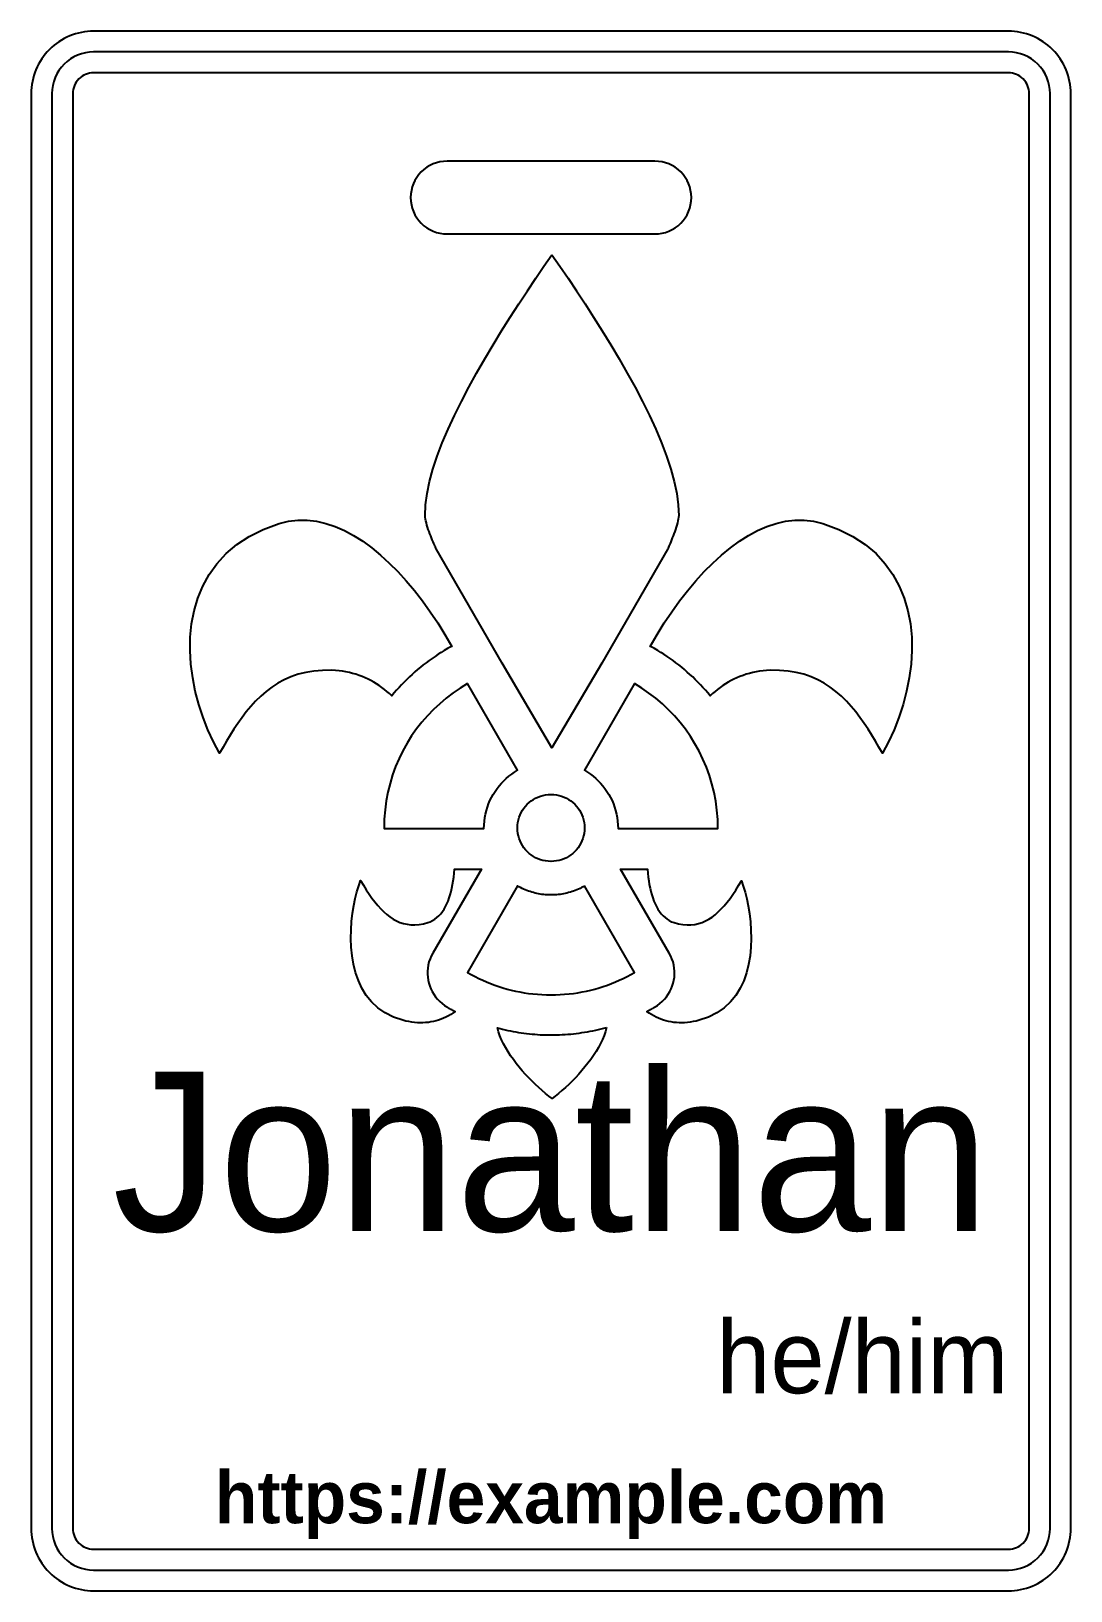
# Model space of a CAD drawing. Header units: metres. Extents: x 0 to 50, y 0 to 75.
import ezdxf
from ezdxf.enums import TextEntityAlignment as Align

# ---------------------------------------------------------------- set-up
doc = ezdxf.new("R2010")
doc.units = ezdxf.units.M
doc.layers.add('CUT', color=1, linetype='Continuous')
doc.layers.add('ETCH', color=5, linetype='Continuous')
doc.styles.add('Ubuntu', font='Ubuntu-R.ttf')
doc.styles.add('UbuntuBold', font='Ubuntu-Bold.ttf')

msp = doc.modelspace()

# ---------------------------------------------------------------- linework, layer by layer
at = {"layer": 'CUT'}
for points in [[(3, 0), (47, 0, 0.414214), (50, 3), (50, 72, 0.414214), (47, 75), (3, 75, 0.414214), (0, 72), (0, 3, 0.414214)], [(20, 65.25), (30, 65.25, 0.414214), (31.75, 67), (31.75, 67, 0.414214), (30, 68.75), (20, 68.75, 0.414214), (18.25, 67), (18.25, 67, 0.414214)]]:
    msp.add_lwpolyline(points, format="xyb", close=True, dxfattribs=at)
at = {"layer": 'ETCH'}
for points in [[(3, 1), (47, 1, 0.414214), (49, 3), (49, 72, 0.414214), (47, 74), (3, 74, 0.414214), (1, 72), (1, 3, 0.414214)], [(3, 2), (47, 2, 0.414214), (48, 3), (48, 72, 0.414214), (47, 73), (3, 73, 0.414214), (2, 72), (2, 3, 0.414214)]]:
    msp.add_lwpolyline(points, format="xyb", close=True, dxfattribs=at)
for points in [[(25.044, 64.25), (25.424, 63.696), (25.819, 63.116), (26.224, 62.511), (26.636, 61.885), (27.051, 61.242), (27.465, 60.585), (27.875, 59.917), (28.277, 59.241), (28.667, 58.56), (29.042, 57.878), (29.398, 57.198), (29.732, 56.524), (30.038, 55.857), (30.315, 55.203), (30.559, 54.563), (30.764, 53.942), (30.929, 53.341), (31.049, 52.766), (31.121, 52.218), (31.141, 51.702), (31.136, 51.625), (31.124, 51.54), (31.106, 51.449), (31.083, 51.352), (31.055, 51.251), (31.024, 51.146), (30.989, 51.041), (30.952, 50.935), (30.914, 50.83), (30.874, 50.728), (30.835, 50.629), (30.797, 50.535), (30.76, 50.447), (30.726, 50.367), (30.695, 50.295), (30.667, 50.234), (30.645, 50.184), (30.628, 50.146), (30.617, 50.123), (30.613, 50.115), (27.437, 44.613), (25.044, 40.544), (22.651, 44.613), (19.474, 50.115), (19.471, 50.123), (19.46, 50.146), (19.443, 50.184), (19.42, 50.234), (19.393, 50.295), (19.362, 50.367), (19.328, 50.447), (19.291, 50.535), (19.253, 50.629), (19.213, 50.728), (19.174, 50.83), (19.136, 50.935), (19.099, 51.041), (19.064, 51.146), (19.033, 51.251), (19.005, 51.352), (18.981, 51.449), (18.964, 51.54), (18.952, 51.625), (18.947, 51.702), (18.967, 52.218), (19.038, 52.766), (19.158, 53.341), (19.323, 53.942), (19.529, 54.563), (19.772, 55.203), (20.049, 55.857), (20.356, 56.524), (20.69, 57.198), (21.046, 57.878), (21.421, 58.56), (21.811, 59.241), (22.213, 59.917), (22.623, 60.585), (23.037, 61.242), (23.452, 61.885), (23.864, 62.511), (24.269, 63.116), (24.663, 63.696), (25.044, 64.25), (25.044, 64.25)], [(20.232, 45.418), (20.221, 45.413), (20.21, 45.408), (20.2, 45.403), (20.189, 45.398), (20.178, 45.394), (20.168, 45.389), (20.157, 45.383), (20.147, 45.378), (20.136, 45.373), (20.125, 45.368), (20.115, 45.363), (20.104, 45.357), (20.094, 45.352), (20.083, 45.346), (20.073, 45.341), (20.062, 45.335), (20.052, 45.329), (20.041, 45.324), (20.031, 45.318), (20.021, 45.312), (19.868, 45.222), (19.717, 45.13), (19.569, 45.034), (19.422, 44.937), (19.277, 44.837), (19.134, 44.734), (18.992, 44.629), (18.853, 44.522), (18.716, 44.412), (18.58, 44.299), (18.447, 44.185), (18.316, 44.067), (18.187, 43.948), (18.06, 43.826), (17.935, 43.702), (17.812, 43.575), (17.691, 43.446), (17.572, 43.315), (17.456, 43.181), (17.341, 43.045), (17.226, 43.151), (17.108, 43.252), (16.987, 43.35), (16.863, 43.443), (16.737, 43.532), (16.607, 43.616), (16.475, 43.696), (16.339, 43.772), (16.201, 43.842), (16.059, 43.907), (15.914, 43.968), (15.766, 44.023), (15.614, 44.073), (15.459, 44.118), (15.301, 44.157), (15.139, 44.19), (14.974, 44.218), (14.805, 44.24), (14.633, 44.255), (14.456, 44.265), (14.016, 44.264), (13.6, 44.231), (13.209, 44.167), (12.84, 44.073), (12.492, 43.953), (12.165, 43.808), (11.858, 43.641), (11.568, 43.452), (11.295, 43.245), (11.037, 43.02), (10.794, 42.781), (10.564, 42.529), (10.347, 42.266), (10.14, 41.994), (9.942, 41.715), (9.753, 41.431), (9.572, 41.145), (9.396, 40.858), (9.226, 40.571), (9.059, 40.288), (8.766, 40.832), (8.5, 41.405), (8.264, 42.004), (8.061, 42.624), (7.894, 43.26), (7.767, 43.906), (7.682, 44.558), (7.643, 45.211), (7.653, 45.86), (7.715, 46.499), (7.833, 47.125), (8.01, 47.733), (8.249, 48.316), (8.553, 48.871), (8.926, 49.392), (9.37, 49.875), (9.889, 50.314), (10.486, 50.705), (11.164, 51.043), (11.927, 51.323), (12.373, 51.431), (12.822, 51.484), (13.271, 51.483), (13.721, 51.43), (14.17, 51.328), (14.618, 51.179), (15.064, 50.986), (15.506, 50.75), (15.944, 50.474), (16.377, 50.159), (16.804, 49.809), (17.224, 49.425), (17.636, 49.01), (18.04, 48.566), (18.434, 48.096), (18.818, 47.6), (19.191, 47.082), (19.551, 46.545), (19.899, 45.989), (20.232, 45.418), (20.232, 45.418)], [(40.94, 40.288), (40.773, 40.571), (40.603, 40.858), (40.427, 41.145), (40.246, 41.431), (40.057, 41.715), (39.86, 41.994), (39.653, 42.266), (39.436, 42.529), (39.206, 42.781), (38.964, 43.02), (38.706, 43.245), (38.434, 43.452), (38.144, 43.641), (37.836, 43.808), (37.51, 43.953), (37.162, 44.073), (36.794, 44.167), (36.402, 44.231), (35.987, 44.264), (35.546, 44.265), (35.37, 44.255), (35.197, 44.24), (35.028, 44.218), (34.863, 44.19), (34.701, 44.157), (34.543, 44.118), (34.388, 44.073), (34.236, 44.023), (34.088, 43.968), (33.943, 43.907), (33.801, 43.842), (33.663, 43.771), (33.527, 43.696), (33.395, 43.616), (33.265, 43.532), (33.138, 43.443), (33.015, 43.35), (32.894, 43.252), (32.775, 43.15), (32.66, 43.045), (32.545, 43.181), (32.429, 43.314), (32.31, 43.445), (32.189, 43.574), (32.066, 43.701), (31.941, 43.825), (31.814, 43.947), (31.685, 44.067), (31.554, 44.184), (31.421, 44.299), (31.285, 44.411), (31.148, 44.521), (31.009, 44.628), (30.868, 44.733), (30.725, 44.836), (30.58, 44.936), (30.433, 45.034), (30.285, 45.129), (30.134, 45.221), (29.982, 45.311), (29.971, 45.317), (29.961, 45.323), (29.95, 45.329), (29.94, 45.335), (29.929, 45.34), (29.918, 45.346), (29.908, 45.352), (29.897, 45.357), (29.886, 45.363), (29.876, 45.368), (29.865, 45.373), (29.854, 45.378), (29.843, 45.384), (29.833, 45.389), (29.822, 45.394), (29.811, 45.398), (29.8, 45.403), (29.789, 45.408), (29.778, 45.412), (29.767, 45.417), (30.101, 45.988), (30.448, 46.544), (30.809, 47.082), (31.182, 47.6), (31.566, 48.095), (31.96, 48.566), (32.365, 49.01), (32.777, 49.425), (33.198, 49.809), (33.625, 50.159), (34.058, 50.473), (34.496, 50.75), (34.939, 50.986), (35.384, 51.179), (35.832, 51.328), (36.281, 51.43), (36.731, 51.483), (37.181, 51.484), (37.629, 51.431), (38.075, 51.323), (38.838, 51.043), (39.517, 50.705), (40.114, 50.314), (40.632, 49.875), (41.076, 49.392), (41.448, 48.871), (41.752, 48.316), (41.991, 47.733), (42.167, 47.125), (42.285, 46.499), (42.347, 45.86), (42.357, 45.211), (42.318, 44.558), (42.233, 43.906), (42.105, 43.26), (41.938, 42.624), (41.735, 42.004), (41.499, 41.405), (41.233, 40.832), (40.94, 40.288), (40.94, 40.288)], [(20.986, 43.626), (20.632, 43.41), (20.29, 43.176), (19.961, 42.926), (19.646, 42.66), (19.346, 42.379), (19.06, 42.082), (18.79, 41.772), (18.536, 41.447), (18.298, 41.11), (18.078, 40.759), (17.876, 40.396), (17.693, 40.021), (17.529, 39.635), (17.384, 39.238), (17.261, 38.83), (17.158, 38.413), (17.077, 37.987), (17.018, 37.551), (16.983, 37.108), (16.971, 36.656), (21.776, 36.656), (21.781, 36.835), (21.795, 37.011), (21.818, 37.185), (21.851, 37.355), (21.892, 37.522), (21.942, 37.685), (22, 37.845), (22.066, 38), (22.139, 38.151), (22.221, 38.298), (22.309, 38.44), (22.404, 38.576), (22.506, 38.708), (22.615, 38.833), (22.73, 38.953), (22.85, 39.067), (22.977, 39.175), (23.109, 39.276), (23.246, 39.37), (23.388, 39.457), (20.986, 43.626), (20.986, 43.626)], [(29.016, 43.626), (26.612, 39.457), (26.755, 39.369), (26.892, 39.275), (27.024, 39.174), (27.15, 39.067), (27.271, 38.953), (27.386, 38.833), (27.494, 38.707), (27.596, 38.576), (27.691, 38.44), (27.78, 38.298), (27.861, 38.151), (27.935, 38), (28.001, 37.845), (28.058, 37.685), (28.108, 37.522), (28.149, 37.355), (28.182, 37.185), (28.205, 37.011), (28.22, 36.835), (28.225, 36.656), (33.03, 36.656), (33.018, 37.099), (32.982, 37.536), (32.923, 37.966), (32.843, 38.389), (32.74, 38.804), (32.616, 39.21), (32.472, 39.607), (32.308, 39.993), (32.125, 40.37), (31.923, 40.735), (31.703, 41.088), (31.465, 41.429), (31.211, 41.756), (30.941, 42.07), (30.655, 42.369), (30.355, 42.654), (30.04, 42.922), (29.711, 43.174), (29.37, 43.409), (29.016, 43.626), (29.016, 43.626)], [(25, 35.075), (24.868, 35.081), (24.739, 35.097), (24.613, 35.122), (24.491, 35.158), (24.373, 35.202), (24.259, 35.255), (24.151, 35.317), (24.048, 35.387), (23.951, 35.464), (23.86, 35.548), (23.776, 35.638), (23.699, 35.736), (23.63, 35.838), (23.568, 35.947), (23.515, 36.06), (23.47, 36.178), (23.435, 36.3), (23.409, 36.426), (23.393, 36.555), (23.388, 36.688), (23.393, 36.82), (23.409, 36.949), (23.435, 37.075), (23.47, 37.197), (23.515, 37.315), (23.568, 37.429), (23.63, 37.537), (23.699, 37.64), (23.776, 37.737), (23.86, 37.828), (23.951, 37.912), (24.048, 37.989), (24.151, 38.058), (24.259, 38.12), (24.373, 38.173), (24.491, 38.218), (24.613, 38.253), (24.739, 38.279), (24.868, 38.295), (25, 38.3), (25.132, 38.295), (25.262, 38.279), (25.388, 38.253), (25.51, 38.218), (25.628, 38.173), (25.741, 38.12), (25.849, 38.058), (25.952, 37.989), (26.049, 37.912), (26.14, 37.828), (26.224, 37.737), (26.301, 37.64), (26.371, 37.537), (26.432, 37.429), (26.486, 37.315), (26.53, 37.197), (26.566, 37.075), (26.591, 36.949), (26.607, 36.82), (26.612, 36.688), (26.607, 36.555), (26.591, 36.426), (26.566, 36.3), (26.53, 36.178), (26.486, 36.06), (26.432, 35.947), (26.371, 35.838), (26.301, 35.736), (26.224, 35.638), (26.14, 35.548), (26.049, 35.464), (25.952, 35.387), (25.849, 35.317), (25.741, 35.255), (25.628, 35.202), (25.51, 35.158), (25.388, 35.122), (25.262, 35.097), (25.132, 35.081), (25, 35.075), (25, 35.075)], [(20.019, 28.064), (20.038, 28.053), (20.057, 28.042), (20.075, 28.031), (20.094, 28.02), (20.113, 28.01), (20.132, 27.999), (20.151, 27.989), (20.17, 27.978), (20.188, 27.968), (20.207, 27.957), (20.226, 27.947), (20.244, 27.937), (20.263, 27.927), (20.282, 27.917), (20.3, 27.907), (20.319, 27.897), (20.337, 27.887), (20.356, 27.878), (20.374, 27.868), (20.392, 27.858), (20.285, 27.783), (20.175, 27.713), (20.063, 27.648), (19.95, 27.589), (19.834, 27.536), (19.716, 27.488), (19.597, 27.446), (19.476, 27.41), (19.353, 27.38), (19.228, 27.355), (19.101, 27.337), (18.972, 27.324), (18.842, 27.317), (18.709, 27.316), (18.575, 27.321), (18.44, 27.331), (18.302, 27.348), (18.163, 27.371), (18.022, 27.4), (17.879, 27.435), (17.424, 27.59), (17.022, 27.791), (16.673, 28.035), (16.372, 28.317), (16.117, 28.633), (15.905, 28.976), (15.734, 29.344), (15.599, 29.731), (15.499, 30.132), (15.43, 30.543), (15.39, 30.959), (15.376, 31.376), (15.384, 31.788), (15.413, 32.19), (15.458, 32.58), (15.518, 32.95), (15.589, 33.298), (15.668, 33.617), (15.753, 33.904), (15.84, 34.154), (15.977, 33.928), (16.114, 33.712), (16.25, 33.507), (16.388, 33.312), (16.526, 33.129), (16.666, 32.959), (16.809, 32.8), (16.953, 32.655), (17.101, 32.523), (17.253, 32.406), (17.409, 32.304), (17.569, 32.216), (17.734, 32.145), (17.905, 32.09), (18.083, 32.052), (18.266, 32.031), (18.457, 32.029), (18.655, 32.045), (18.862, 32.081), (19.077, 32.136), (19.196, 32.178), (19.308, 32.232), (19.414, 32.297), (19.514, 32.373), (19.609, 32.459), (19.697, 32.556), (19.779, 32.662), (19.855, 32.777), (19.926, 32.9), (19.992, 33.032), (20.051, 33.171), (20.106, 33.318), (20.155, 33.471), (20.198, 33.631), (20.237, 33.796), (20.27, 33.967), (20.299, 34.143), (20.323, 34.324), (20.342, 34.508), (20.356, 34.696), (21.661, 34.696), (19.315, 30.666), (19.242, 30.526), (19.181, 30.384), (19.132, 30.239), (19.096, 30.093), (19.072, 29.946), (19.059, 29.799), (19.058, 29.652), (19.069, 29.506), (19.09, 29.361), (19.123, 29.219), (19.167, 29.08), (19.221, 28.945), (19.286, 28.813), (19.361, 28.687), (19.446, 28.566), (19.542, 28.451), (19.647, 28.342), (19.761, 28.241), (19.885, 28.148), (20.019, 28.064), (20.019, 28.064)], [(32.124, 27.435), (31.981, 27.4), (31.84, 27.371), (31.701, 27.348), (31.563, 27.332), (31.427, 27.321), (31.293, 27.316), (31.161, 27.317), (31.03, 27.324), (30.902, 27.337), (30.775, 27.356), (30.65, 27.38), (30.526, 27.411), (30.405, 27.447), (30.286, 27.489), (30.168, 27.537), (30.052, 27.59), (29.939, 27.649), (29.827, 27.714), (29.717, 27.784), (29.609, 27.86), (29.628, 27.869), (29.647, 27.879), (29.665, 27.889), (29.684, 27.899), (29.703, 27.909), (29.721, 27.919), (29.74, 27.929), (29.759, 27.939), (29.777, 27.949), (29.796, 27.959), (29.814, 27.97), (29.833, 27.98), (29.852, 27.99), (29.87, 28.001), (29.889, 28.011), (29.907, 28.022), (29.926, 28.032), (29.945, 28.043), (29.963, 28.053), (29.982, 28.064), (30.115, 28.148), (30.239, 28.241), (30.354, 28.342), (30.459, 28.451), (30.554, 28.566), (30.639, 28.687), (30.715, 28.813), (30.779, 28.945), (30.834, 29.08), (30.877, 29.219), (30.91, 29.361), (30.932, 29.506), (30.942, 29.652), (30.941, 29.799), (30.929, 29.946), (30.904, 30.093), (30.868, 30.239), (30.819, 30.384), (30.759, 30.526), (30.685, 30.666), (28.34, 34.696), (29.643, 34.696), (29.658, 34.508), (29.676, 34.324), (29.7, 34.143), (29.729, 33.967), (29.762, 33.796), (29.801, 33.631), (29.845, 33.471), (29.893, 33.318), (29.948, 33.171), (30.008, 33.032), (30.073, 32.9), (30.144, 32.777), (30.22, 32.662), (30.302, 32.556), (30.39, 32.459), (30.484, 32.373), (30.584, 32.297), (30.691, 32.232), (30.803, 32.178), (30.922, 32.135), (31.137, 32.08), (31.343, 32.045), (31.542, 32.028), (31.733, 32.03), (31.916, 32.049), (32.093, 32.086), (32.264, 32.14), (32.43, 32.211), (32.59, 32.297), (32.746, 32.398), (32.897, 32.514), (33.045, 32.645), (33.19, 32.789), (33.332, 32.946), (33.473, 33.116), (33.611, 33.298), (33.748, 33.492), (33.885, 33.697), (34.022, 33.912), (34.159, 34.138), (34.246, 33.888), (34.331, 33.602), (34.411, 33.283), (34.482, 32.936), (34.542, 32.566), (34.587, 32.178), (34.616, 31.776), (34.625, 31.365), (34.61, 30.95), (34.571, 30.535), (34.502, 30.126), (34.402, 29.725), (34.268, 29.34), (34.097, 28.973), (33.885, 28.63), (33.63, 28.316), (33.33, 28.034), (32.98, 27.791), (32.579, 27.59), (32.124, 27.435), (32.124, 27.435)], [(26.613, 33.895), (26.541, 33.855), (26.469, 33.816), (26.395, 33.78), (26.32, 33.745), (26.244, 33.712), (26.167, 33.681), (26.089, 33.652), (26.01, 33.625), (25.93, 33.599), (25.849, 33.576), (25.767, 33.555), (25.685, 33.536), (25.602, 33.519), (25.518, 33.505), (25.433, 33.492), (25.348, 33.482), (25.262, 33.474), (25.175, 33.468), (25.088, 33.464), (25, 33.463), (24.912, 33.464), (24.825, 33.468), (24.739, 33.474), (24.653, 33.482), (24.567, 33.492), (24.483, 33.505), (24.399, 33.519), (24.316, 33.536), (24.233, 33.555), (24.152, 33.576), (24.071, 33.599), (23.991, 33.624), (23.912, 33.651), (23.834, 33.68), (23.757, 33.712), (23.681, 33.745), (23.606, 33.779), (23.533, 33.816), (23.46, 33.855), (23.388, 33.895), (20.985, 29.733), (21.163, 29.633), (21.345, 29.537), (21.529, 29.446), (21.716, 29.359), (21.905, 29.277), (22.097, 29.199), (22.291, 29.127), (22.487, 29.059), (22.686, 28.997), (22.887, 28.939), (23.09, 28.887), (23.295, 28.84), (23.502, 28.798), (23.711, 28.761), (23.922, 28.73), (24.134, 28.704), (24.348, 28.684), (24.564, 28.67), (24.781, 28.661), (25, 28.658), (25.219, 28.661), (25.436, 28.67), (25.652, 28.684), (25.866, 28.704), (26.079, 28.73), (26.289, 28.761), (26.498, 28.798), (26.705, 28.84), (26.911, 28.887), (27.114, 28.939), (27.315, 28.997), (27.513, 29.059), (27.71, 29.127), (27.904, 29.199), (28.096, 29.277), (28.285, 29.359), (28.472, 29.446), (28.656, 29.537), (28.837, 29.633), (29.016, 29.733), (26.613, 33.895), (26.613, 33.895)], [(27.674, 27.095), (27.62, 26.901), (27.552, 26.706), (27.472, 26.512), (27.38, 26.318), (27.277, 26.125), (27.165, 25.934), (27.043, 25.744), (26.913, 25.557), (26.776, 25.373), (26.633, 25.192), (26.484, 25.015), (26.331, 24.842), (26.174, 24.674), (26.014, 24.511), (25.853, 24.353), (25.691, 24.202), (25.529, 24.057), (25.367, 23.919), (25.208, 23.789), (25.051, 23.667), (24.894, 23.788), (24.735, 23.917), (24.574, 24.054), (24.411, 24.198), (24.249, 24.348), (24.088, 24.504), (23.928, 24.666), (23.771, 24.833), (23.618, 25.004), (23.469, 25.18), (23.326, 25.359), (23.189, 25.542), (23.059, 25.728), (22.936, 25.916), (22.823, 26.106), (22.72, 26.297), (22.627, 26.49), (22.546, 26.683), (22.477, 26.876), (22.421, 27.069), (22.548, 27.036), (22.675, 27.005), (22.802, 26.975), (22.929, 26.947), (23.057, 26.921), (23.185, 26.896), (23.314, 26.873), (23.442, 26.852), (23.571, 26.833), (23.7, 26.815), (23.829, 26.799), (23.959, 26.784), (24.089, 26.772), (24.218, 26.761), (24.348, 26.751), (24.479, 26.744), (24.609, 26.738), (24.739, 26.733), (24.87, 26.731), (25, 26.73), (25.136, 26.731), (25.272, 26.734), (25.407, 26.738), (25.542, 26.745), (25.678, 26.753), (25.813, 26.763), (25.947, 26.775), (26.082, 26.789), (26.216, 26.804), (26.35, 26.822), (26.484, 26.841), (26.618, 26.862), (26.751, 26.884), (26.884, 26.909), (27.016, 26.936), (27.149, 26.964), (27.281, 26.994), (27.412, 27.026), (27.543, 27.059), (27.674, 27.095), (27.674, 27.095)]]:
    msp.add_lwpolyline(points, dxfattribs=at)

# ---------------------------------------------------------------- texts
at = {"layer": 'ETCH', "style": 'Ubuntu'}
msp.add_text('Jonathan', height=7.6667, dxfattribs=at).set_placement((25, 15), align=Align.BOTTOM_CENTER)
msp.add_text('he/him', height=3.5, dxfattribs=at).set_placement((47, 13), align=Align.TOP_RIGHT)
at = {"layer": 'ETCH', "style": 'UbuntuBold'}
msp.add_text('https://example.com', height=2.5, dxfattribs=at).set_placement((25, 3.25), align=Align.CENTER)

doc.saveas('drawing.dxf')
